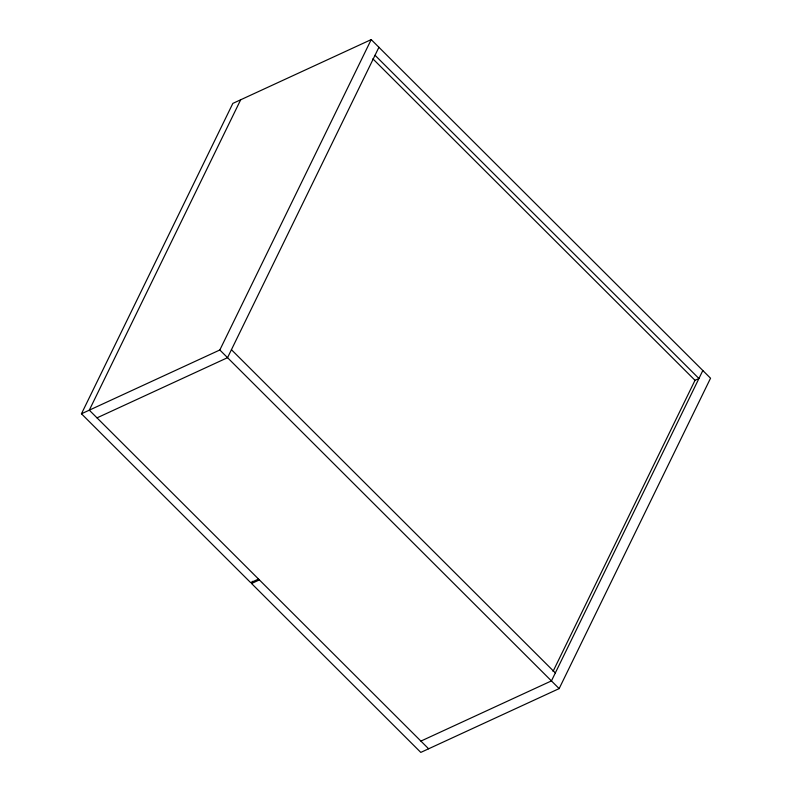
<?xml version="1.0" encoding="UTF-8"?>
<svg xmlns="http://www.w3.org/2000/svg" width="792" height="792" viewBox="0 0 792 792"><rect width="100%" height="100%" fill="white"/><g stroke="black" fill="none" stroke-linecap="round" stroke-linejoin="round"><path stroke-width="1.19" d="M258.529 579.051L250.698 582.664L81.457 413.78L232.848 103.396L371.21 39.6L710.543 378.22L559.152 688.604L420.79 752.4L251.559 583.516L252.638 581.298M240.679 99.782L89.298 410.167L428.62 748.787M81.457 413.78L219.829 349.985L371.21 39.6M378.923 47.292L227.542 357.677L97.01 417.859M553.044 671.398L695.02 380.308L372.864 58.826M702.831 370.527L551.44 680.902L420.908 741.094M251.559 583.516L259.39 579.902M694.475 380.566L698.93 378.507L375.032 55.282M231.432 349.698L555.341 672.923M219.829 349.985L559.152 688.604"/></g></svg>
